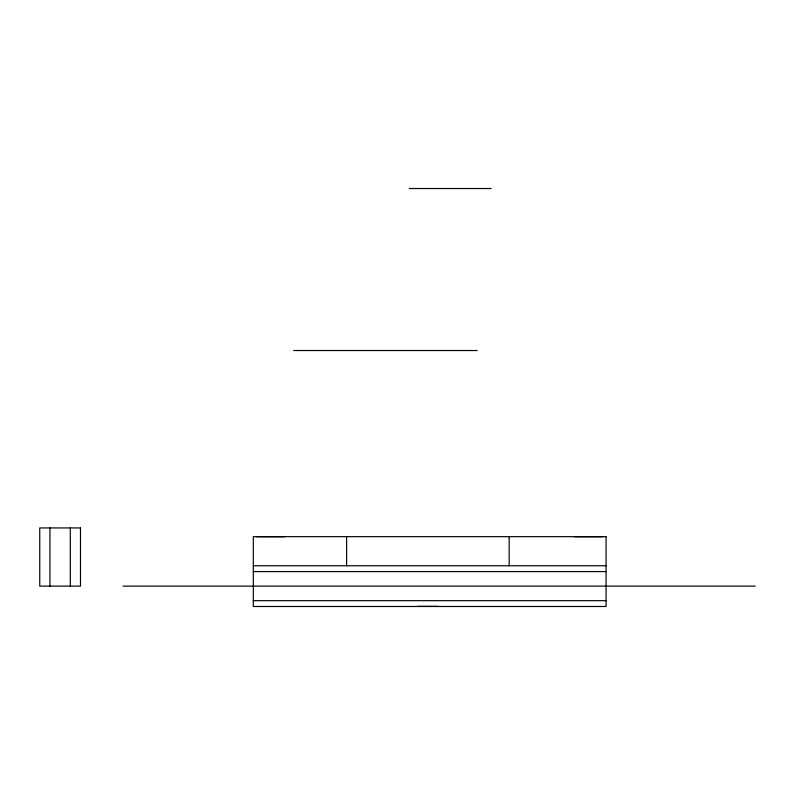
<?xml version="1.0" encoding="UTF-8"?>
<svg xmlns="http://www.w3.org/2000/svg" width="795" height="795" viewBox="0 0 795 795"><rect width="100%" height="100%" fill="white"/><g stroke="black" fill="none" stroke-linecap="round" stroke-linejoin="round"><path stroke-width="1.19" d="M409.296 188.514L491.211 188.514M293.623 350.525L477.189 350.525M256.686 536.734L284.888 536.734M574.517 536.754L602.709 536.754M253.327 565.762L606.068 565.762M253.327 571.575L606.068 571.575M122.996 586.124L755.25 586.124M253.327 600.672L606.068 600.672M417.743 606.356L438.025 606.356M509.168 536.665L509.168 565.762M346.61 536.665L346.61 565.762M70.298 527.94L70.298 586.124M49.936 527.94L49.936 586.124M80.484 527.94L39.75 527.94L39.75 586.124L80.484 586.124L80.484 527.94M606.068 536.665L253.327 536.665L253.327 606.486L606.068 606.486L606.068 536.665"/></g></svg>
